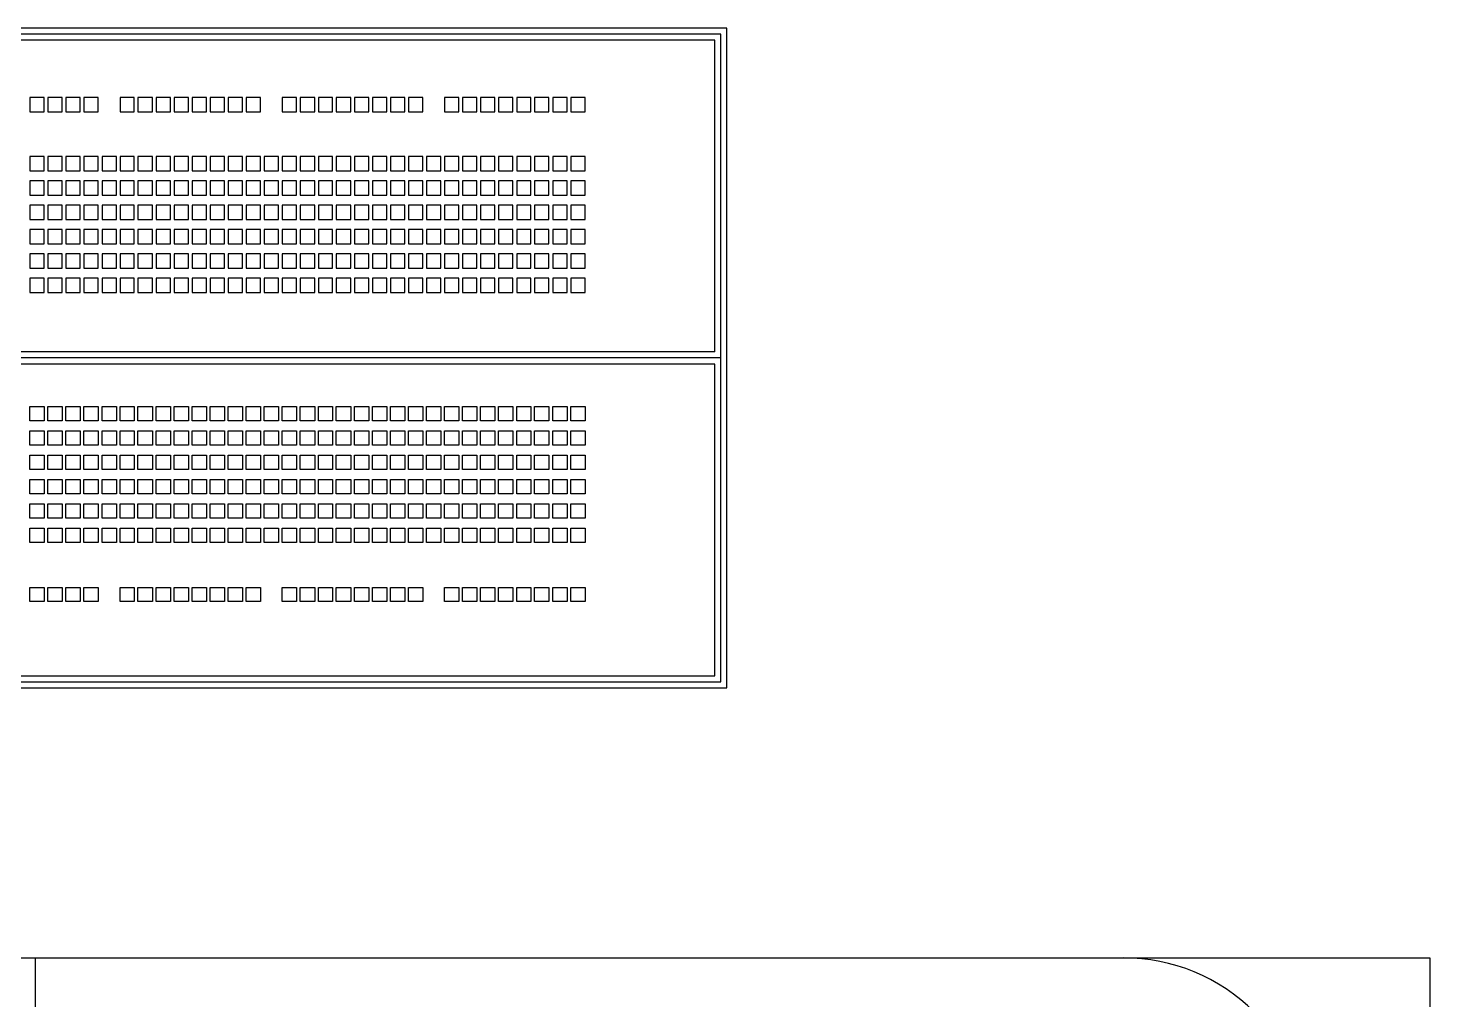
# Model space of a CAD drawing. Header units: millimetres. Extents: x 1729 to 7209, y 940 to 3564.
# Drawn here: x 2376 to 2490.6, y 1311.2 to 1390.8 of the extents above; entities that cross this region are included whole.
import ezdxf

# ---------------------------------------------------------------- set-up
doc = ezdxf.new("R2010")
doc.units = ezdxf.units.MM
doc.layers.add('Traço-fino', color=7, linetype='Continuous', transparency=0.7)

# ---------------------------------------------------------------- blocks, each defined once
blk = doc.blocks.new('protobord16.5x5.4')
for p, q in [((2060.69, 2578.89), (2224.7, 2578.89)), ((2061.19, 2579.39), (2224.2, 2579.39)), ((2061.19, 2578.39), (2224.2, 2578.39))]:
    blk.add_line(p, q)
for points in [[(2060.19, 2605.89), (2225.2, 2605.89), (2225.2, 2551.89), (2060.19, 2551.89)], [(2060.69, 2605.39), (2224.7, 2605.39), (2224.7, 2552.39), (2060.69, 2552.39)], [(2071.8, 2600.21), (2072.97, 2600.21), (2072.97, 2599.03), (2071.8, 2599.03)], [(2073.27, 2600.21), (2074.44, 2600.21), (2074.44, 2599.03), (2073.27, 2599.03)], [(2074.75, 2600.21), (2075.92, 2600.21), (2075.92, 2599.03), (2074.75, 2599.03)], [(2076.22, 2600.21), (2077.39, 2600.21), (2077.39, 2599.03), (2076.22, 2599.03)], [(2077.69, 2600.21), (2078.87, 2600.21), (2078.87, 2599.03), (2077.69, 2599.03)], [(2079.17, 2600.21), (2080.34, 2600.21), (2080.34, 2599.03), (2079.17, 2599.03)], [(2080.64, 2600.21), (2081.82, 2600.21), (2081.82, 2599.03), (2080.64, 2599.03)], [(2082.12, 2600.21), (2083.29, 2600.21), (2083.29, 2599.03), (2082.12, 2599.03)], [(2085.07, 2600.21), (2086.24, 2600.21), (2086.24, 2599.03), (2085.07, 2599.03)], [(2086.54, 2600.21), (2087.71, 2600.21), (2087.71, 2599.03), (2086.54, 2599.03)], [(2088.02, 2600.21), (2089.19, 2600.21), (2089.19, 2599.03), (2088.02, 2599.03)], [(2089.49, 2600.21), (2090.66, 2600.21), (2090.66, 2599.03), (2089.49, 2599.03)], [(2090.96, 2600.21), (2092.14, 2600.21), (2092.14, 2599.03), (2090.96, 2599.03)], [(2092.44, 2600.21), (2093.61, 2600.21), (2093.61, 2599.03), (2092.44, 2599.03)], [(2093.91, 2600.21), (2095.09, 2600.21), (2095.09, 2599.03), (2093.91, 2599.03)], [(2095.39, 2600.21), (2096.56, 2600.21), (2096.56, 2599.03), (2095.39, 2599.03)], [(2098.34, 2600.21), (2099.51, 2600.21), (2099.51, 2599.03), (2098.34, 2599.03)], [(2099.81, 2600.21), (2100.98, 2600.21), (2100.98, 2599.03), (2099.81, 2599.03)], [(2101.28, 2600.21), (2102.46, 2600.21), (2102.46, 2599.03), (2101.28, 2599.03)], [(2102.76, 2600.21), (2103.93, 2600.21), (2103.93, 2599.03), (2102.76, 2599.03)], [(2104.23, 2600.21), (2105.41, 2600.21), (2105.41, 2599.03), (2104.23, 2599.03)], [(2105.71, 2600.21), (2106.88, 2600.21), (2106.88, 2599.03), (2105.71, 2599.03)], [(2107.18, 2600.21), (2108.36, 2600.21), (2108.36, 2599.03), (2107.18, 2599.03)], [(2108.66, 2600.21), (2109.83, 2600.21), (2109.83, 2599.03), (2108.66, 2599.03)], [(2111.61, 2600.21), (2112.78, 2600.21), (2112.78, 2599.03), (2111.61, 2599.03)], [(2113.08, 2600.21), (2114.25, 2600.21), (2114.25, 2599.03), (2113.08, 2599.03)], [(2114.55, 2600.21), (2115.73, 2600.21), (2115.73, 2599.03), (2114.55, 2599.03)], [(2116.03, 2600.21), (2117.2, 2600.21), (2117.2, 2599.03), (2116.03, 2599.03)], [(2071.8, 2595.38), (2072.97, 2595.38), (2072.97, 2594.21), (2071.8, 2594.21)], [(2073.27, 2595.38), (2074.44, 2595.38), (2074.44, 2594.21), (2073.27, 2594.21)], [(2074.75, 2595.38), (2075.92, 2595.38), (2075.92, 2594.21), (2074.75, 2594.21)], [(2076.22, 2595.38), (2077.39, 2595.38), (2077.39, 2594.21), (2076.22, 2594.21)], [(2077.69, 2595.38), (2078.87, 2595.38), (2078.87, 2594.21), (2077.69, 2594.21)], [(2079.17, 2595.38), (2080.34, 2595.38), (2080.34, 2594.21), (2079.17, 2594.21)], [(2080.64, 2595.38), (2081.82, 2595.38), (2081.82, 2594.21), (2080.64, 2594.21)], [(2082.12, 2595.38), (2083.29, 2595.38), (2083.29, 2594.21), (2082.12, 2594.21)], [(2083.59, 2595.38), (2084.76, 2595.38), (2084.76, 2594.21), (2083.59, 2594.21)], [(2085.07, 2595.38), (2086.24, 2595.38), (2086.24, 2594.21), (2085.07, 2594.21)], [(2086.54, 2595.38), (2087.71, 2595.38), (2087.71, 2594.21), (2086.54, 2594.21)], [(2088.02, 2595.38), (2089.19, 2595.38), (2089.19, 2594.21), (2088.02, 2594.21)], [(2089.49, 2595.38), (2090.66, 2595.38), (2090.66, 2594.21), (2089.49, 2594.21)], [(2090.96, 2595.38), (2092.14, 2595.38), (2092.14, 2594.21), (2090.96, 2594.21)], [(2092.44, 2595.38), (2093.61, 2595.38), (2093.61, 2594.21), (2092.44, 2594.21)], [(2093.91, 2595.38), (2095.09, 2595.38), (2095.09, 2594.21), (2093.91, 2594.21)], [(2095.39, 2595.38), (2096.56, 2595.38), (2096.56, 2594.21), (2095.39, 2594.21)], [(2096.86, 2595.38), (2098.03, 2595.38), (2098.03, 2594.21), (2096.86, 2594.21)], [(2098.34, 2595.38), (2099.51, 2595.38), (2099.51, 2594.21), (2098.34, 2594.21)], [(2099.81, 2595.38), (2100.98, 2595.38), (2100.98, 2594.21), (2099.81, 2594.21)], [(2101.28, 2595.38), (2102.46, 2595.38), (2102.46, 2594.21), (2101.28, 2594.21)], [(2102.76, 2595.38), (2103.93, 2595.38), (2103.93, 2594.21), (2102.76, 2594.21)], [(2104.23, 2595.38), (2105.41, 2595.38), (2105.41, 2594.21), (2104.23, 2594.21)], [(2105.71, 2595.38), (2106.88, 2595.38), (2106.88, 2594.21), (2105.71, 2594.21)], [(2107.18, 2595.38), (2108.36, 2595.38), (2108.36, 2594.21), (2107.18, 2594.21)], [(2108.66, 2595.38), (2109.83, 2595.38), (2109.83, 2594.21), (2108.66, 2594.21)], [(2110.13, 2595.38), (2111.3, 2595.38), (2111.3, 2594.21), (2110.13, 2594.21)], [(2111.61, 2595.38), (2112.78, 2595.38), (2112.78, 2594.21), (2111.61, 2594.21)], [(2113.08, 2595.38), (2114.25, 2595.38), (2114.25, 2594.21), (2113.08, 2594.21)], [(2114.55, 2595.38), (2115.73, 2595.38), (2115.73, 2594.21), (2114.55, 2594.21)], [(2116.03, 2595.38), (2117.2, 2595.38), (2117.2, 2594.21), (2116.03, 2594.21)], [(2071.8, 2593.39), (2072.97, 2593.39), (2072.97, 2592.21), (2071.8, 2592.21)], [(2073.27, 2593.39), (2074.44, 2593.39), (2074.44, 2592.21), (2073.27, 2592.21)], [(2074.75, 2593.39), (2075.92, 2593.39), (2075.92, 2592.21), (2074.75, 2592.21)], [(2076.22, 2593.39), (2077.39, 2593.39), (2077.39, 2592.21), (2076.22, 2592.21)], [(2077.69, 2593.39), (2078.87, 2593.39), (2078.87, 2592.21), (2077.69, 2592.21)], [(2079.17, 2593.39), (2080.34, 2593.39), (2080.34, 2592.21), (2079.17, 2592.21)], [(2080.64, 2593.39), (2081.82, 2593.39), (2081.82, 2592.21), (2080.64, 2592.21)], [(2082.12, 2593.39), (2083.29, 2593.39), (2083.29, 2592.21), (2082.12, 2592.21)], [(2083.59, 2593.39), (2084.76, 2593.39), (2084.76, 2592.21), (2083.59, 2592.21)], [(2085.07, 2593.39), (2086.24, 2593.39), (2086.24, 2592.21), (2085.07, 2592.21)], [(2086.54, 2593.39), (2087.71, 2593.39), (2087.71, 2592.21), (2086.54, 2592.21)], [(2088.02, 2593.39), (2089.19, 2593.39), (2089.19, 2592.21), (2088.02, 2592.21)], [(2089.49, 2593.39), (2090.66, 2593.39), (2090.66, 2592.21), (2089.49, 2592.21)], [(2090.96, 2593.39), (2092.14, 2593.39), (2092.14, 2592.21), (2090.96, 2592.21)], [(2092.44, 2593.39), (2093.61, 2593.39), (2093.61, 2592.21), (2092.44, 2592.21)], [(2093.91, 2593.39), (2095.09, 2593.39), (2095.09, 2592.21), (2093.91, 2592.21)], [(2095.39, 2593.39), (2096.56, 2593.39), (2096.56, 2592.21), (2095.39, 2592.21)], [(2096.86, 2593.39), (2098.03, 2593.39), (2098.03, 2592.21), (2096.86, 2592.21)], [(2098.34, 2593.39), (2099.51, 2593.39), (2099.51, 2592.21), (2098.34, 2592.21)], [(2099.81, 2593.39), (2100.98, 2593.39), (2100.98, 2592.21), (2099.81, 2592.21)], [(2101.28, 2593.39), (2102.46, 2593.39), (2102.46, 2592.21), (2101.28, 2592.21)], [(2102.76, 2593.39), (2103.93, 2593.39), (2103.93, 2592.21), (2102.76, 2592.21)], [(2104.23, 2593.39), (2105.41, 2593.39), (2105.41, 2592.21), (2104.23, 2592.21)], [(2105.71, 2593.39), (2106.88, 2593.39), (2106.88, 2592.21), (2105.71, 2592.21)], [(2107.18, 2593.39), (2108.36, 2593.39), (2108.36, 2592.21), (2107.18, 2592.21)], [(2108.66, 2593.39), (2109.83, 2593.39), (2109.83, 2592.21), (2108.66, 2592.21)], [(2110.13, 2593.39), (2111.3, 2593.39), (2111.3, 2592.21), (2110.13, 2592.21)], [(2111.61, 2593.39), (2112.78, 2593.39), (2112.78, 2592.21), (2111.61, 2592.21)], [(2113.08, 2593.39), (2114.25, 2593.39), (2114.25, 2592.21), (2113.08, 2592.21)], [(2114.55, 2593.39), (2115.73, 2593.39), (2115.73, 2592.21), (2114.55, 2592.21)], [(2116.03, 2593.39), (2117.2, 2593.39), (2117.2, 2592.21), (2116.03, 2592.21)], [(2071.8, 2591.39), (2072.97, 2591.39), (2072.97, 2590.22), (2071.8, 2590.22)], [(2073.27, 2591.39), (2074.44, 2591.39), (2074.44, 2590.22), (2073.27, 2590.22)], [(2074.75, 2591.39), (2075.92, 2591.39), (2075.92, 2590.22), (2074.75, 2590.22)], [(2076.22, 2591.39), (2077.39, 2591.39), (2077.39, 2590.22), (2076.22, 2590.22)], [(2077.69, 2591.39), (2078.87, 2591.39), (2078.87, 2590.22), (2077.69, 2590.22)], [(2079.17, 2591.39), (2080.34, 2591.39), (2080.34, 2590.22), (2079.17, 2590.22)], [(2080.64, 2591.39), (2081.82, 2591.39), (2081.82, 2590.22), (2080.64, 2590.22)], [(2082.12, 2591.39), (2083.29, 2591.39), (2083.29, 2590.22), (2082.12, 2590.22)], [(2083.59, 2591.39), (2084.76, 2591.39), (2084.76, 2590.22), (2083.59, 2590.22)], [(2085.07, 2591.39), (2086.24, 2591.39), (2086.24, 2590.22), (2085.07, 2590.22)], [(2086.54, 2591.39), (2087.71, 2591.39), (2087.71, 2590.22), (2086.54, 2590.22)], [(2088.02, 2591.39), (2089.19, 2591.39), (2089.19, 2590.22), (2088.02, 2590.22)], [(2089.49, 2591.39), (2090.66, 2591.39), (2090.66, 2590.22), (2089.49, 2590.22)], [(2090.96, 2591.39), (2092.14, 2591.39), (2092.14, 2590.22), (2090.96, 2590.22)], [(2092.44, 2591.39), (2093.61, 2591.39), (2093.61, 2590.22), (2092.44, 2590.22)], [(2093.91, 2591.39), (2095.09, 2591.39), (2095.09, 2590.22), (2093.91, 2590.22)], [(2095.39, 2591.39), (2096.56, 2591.39), (2096.56, 2590.22), (2095.39, 2590.22)], [(2096.86, 2591.39), (2098.03, 2591.39), (2098.03, 2590.22), (2096.86, 2590.22)], [(2098.34, 2591.39), (2099.51, 2591.39), (2099.51, 2590.22), (2098.34, 2590.22)], [(2099.81, 2591.39), (2100.98, 2591.39), (2100.98, 2590.22), (2099.81, 2590.22)], [(2101.28, 2591.39), (2102.46, 2591.39), (2102.46, 2590.22), (2101.28, 2590.22)], [(2102.76, 2591.39), (2103.93, 2591.39), (2103.93, 2590.22), (2102.76, 2590.22)], [(2104.23, 2591.39), (2105.41, 2591.39), (2105.41, 2590.22), (2104.23, 2590.22)], [(2105.71, 2591.39), (2106.88, 2591.39), (2106.88, 2590.22), (2105.71, 2590.22)], [(2107.18, 2591.39), (2108.36, 2591.39), (2108.36, 2590.22), (2107.18, 2590.22)], [(2108.66, 2591.39), (2109.83, 2591.39), (2109.83, 2590.22), (2108.66, 2590.22)], [(2110.13, 2591.39), (2111.3, 2591.39), (2111.3, 2590.22), (2110.13, 2590.22)], [(2111.61, 2591.39), (2112.78, 2591.39), (2112.78, 2590.22), (2111.61, 2590.22)], [(2113.08, 2591.39), (2114.25, 2591.39), (2114.25, 2590.22), (2113.08, 2590.22)], [(2114.55, 2591.39), (2115.73, 2591.39), (2115.73, 2590.22), (2114.55, 2590.22)], [(2116.03, 2591.39), (2117.2, 2591.39), (2117.2, 2590.22), (2116.03, 2590.22)], [(2071.8, 2589.4), (2072.97, 2589.4), (2072.97, 2588.23), (2071.8, 2588.23)], [(2073.27, 2589.4), (2074.44, 2589.4), (2074.44, 2588.23), (2073.27, 2588.23)], [(2074.75, 2589.4), (2075.92, 2589.4), (2075.92, 2588.23), (2074.75, 2588.23)], [(2076.22, 2589.4), (2077.39, 2589.4), (2077.39, 2588.23), (2076.22, 2588.23)], [(2077.69, 2589.4), (2078.87, 2589.4), (2078.87, 2588.23), (2077.69, 2588.23)], [(2079.17, 2589.4), (2080.34, 2589.4), (2080.34, 2588.23), (2079.17, 2588.23)], [(2080.64, 2589.4), (2081.82, 2589.4), (2081.82, 2588.23), (2080.64, 2588.23)], [(2082.12, 2589.4), (2083.29, 2589.4), (2083.29, 2588.23), (2082.12, 2588.23)], [(2083.59, 2589.4), (2084.76, 2589.4), (2084.76, 2588.23), (2083.59, 2588.23)], [(2085.07, 2589.4), (2086.24, 2589.4), (2086.24, 2588.23), (2085.07, 2588.23)], [(2086.54, 2589.4), (2087.71, 2589.4), (2087.71, 2588.23), (2086.54, 2588.23)], [(2088.02, 2589.4), (2089.19, 2589.4), (2089.19, 2588.23), (2088.02, 2588.23)], [(2089.49, 2589.4), (2090.66, 2589.4), (2090.66, 2588.23), (2089.49, 2588.23)], [(2090.96, 2589.4), (2092.14, 2589.4), (2092.14, 2588.23), (2090.96, 2588.23)], [(2092.44, 2589.4), (2093.61, 2589.4), (2093.61, 2588.23), (2092.44, 2588.23)], [(2093.91, 2589.4), (2095.09, 2589.4), (2095.09, 2588.23), (2093.91, 2588.23)], [(2095.39, 2589.4), (2096.56, 2589.4), (2096.56, 2588.23), (2095.39, 2588.23)], [(2096.86, 2589.4), (2098.03, 2589.4), (2098.03, 2588.23), (2096.86, 2588.23)], [(2098.34, 2589.4), (2099.51, 2589.4), (2099.51, 2588.23), (2098.34, 2588.23)], [(2099.81, 2589.4), (2100.98, 2589.4), (2100.98, 2588.23), (2099.81, 2588.23)], [(2101.28, 2589.4), (2102.46, 2589.4), (2102.46, 2588.23), (2101.28, 2588.23)], [(2102.76, 2589.4), (2103.93, 2589.4), (2103.93, 2588.23), (2102.76, 2588.23)], [(2104.23, 2589.4), (2105.41, 2589.4), (2105.41, 2588.23), (2104.23, 2588.23)], [(2105.71, 2589.4), (2106.88, 2589.4), (2106.88, 2588.23), (2105.71, 2588.23)], [(2107.18, 2589.4), (2108.36, 2589.4), (2108.36, 2588.23), (2107.18, 2588.23)], [(2108.66, 2589.4), (2109.83, 2589.4), (2109.83, 2588.23), (2108.66, 2588.23)], [(2110.13, 2589.4), (2111.3, 2589.4), (2111.3, 2588.23), (2110.13, 2588.23)], [(2111.61, 2589.4), (2112.78, 2589.4), (2112.78, 2588.23), (2111.61, 2588.23)], [(2113.08, 2589.4), (2114.25, 2589.4), (2114.25, 2588.23), (2113.08, 2588.23)], [(2114.55, 2589.4), (2115.73, 2589.4), (2115.73, 2588.23), (2114.55, 2588.23)], [(2116.03, 2589.4), (2117.2, 2589.4), (2117.2, 2588.23), (2116.03, 2588.23)], [(2071.8, 2587.41), (2072.97, 2587.41), (2072.97, 2586.24), (2071.8, 2586.24)], [(2073.27, 2587.41), (2074.44, 2587.41), (2074.44, 2586.24), (2073.27, 2586.24)], [(2074.75, 2587.41), (2075.92, 2587.41), (2075.92, 2586.24), (2074.75, 2586.24)], [(2076.22, 2587.41), (2077.39, 2587.41), (2077.39, 2586.24), (2076.22, 2586.24)], [(2077.69, 2587.41), (2078.87, 2587.41), (2078.87, 2586.24), (2077.69, 2586.24)], [(2079.17, 2587.41), (2080.34, 2587.41), (2080.34, 2586.24), (2079.17, 2586.24)], [(2080.64, 2587.41), (2081.82, 2587.41), (2081.82, 2586.24), (2080.64, 2586.24)], [(2082.12, 2587.41), (2083.29, 2587.41), (2083.29, 2586.24), (2082.12, 2586.24)], [(2083.59, 2587.41), (2084.76, 2587.41), (2084.76, 2586.24), (2083.59, 2586.24)], [(2085.07, 2587.41), (2086.24, 2587.41), (2086.24, 2586.24), (2085.07, 2586.24)], [(2086.54, 2587.41), (2087.71, 2587.41), (2087.71, 2586.24), (2086.54, 2586.24)], [(2088.02, 2587.41), (2089.19, 2587.41), (2089.19, 2586.24), (2088.02, 2586.24)], [(2089.49, 2587.41), (2090.66, 2587.41), (2090.66, 2586.24), (2089.49, 2586.24)], [(2090.96, 2587.41), (2092.14, 2587.41), (2092.14, 2586.24), (2090.96, 2586.24)], [(2092.44, 2587.41), (2093.61, 2587.41), (2093.61, 2586.24), (2092.44, 2586.24)], [(2093.91, 2587.41), (2095.09, 2587.41), (2095.09, 2586.24), (2093.91, 2586.24)], [(2095.39, 2587.41), (2096.56, 2587.41), (2096.56, 2586.24), (2095.39, 2586.24)], [(2096.86, 2587.41), (2098.03, 2587.41), (2098.03, 2586.24), (2096.86, 2586.24)], [(2098.34, 2587.41), (2099.51, 2587.41), (2099.51, 2586.24), (2098.34, 2586.24)], [(2099.81, 2587.41), (2100.98, 2587.41), (2100.98, 2586.24), (2099.81, 2586.24)], [(2101.28, 2587.41), (2102.46, 2587.41), (2102.46, 2586.24), (2101.28, 2586.24)], [(2102.76, 2587.41), (2103.93, 2587.41), (2103.93, 2586.24), (2102.76, 2586.24)], [(2104.23, 2587.41), (2105.41, 2587.41), (2105.41, 2586.24), (2104.23, 2586.24)], [(2105.71, 2587.41), (2106.88, 2587.41), (2106.88, 2586.24), (2105.71, 2586.24)], [(2107.18, 2587.41), (2108.36, 2587.41), (2108.36, 2586.24), (2107.18, 2586.24)], [(2108.66, 2587.41), (2109.83, 2587.41), (2109.83, 2586.24), (2108.66, 2586.24)], [(2110.13, 2587.41), (2111.3, 2587.41), (2111.3, 2586.24), (2110.13, 2586.24)], [(2111.61, 2587.41), (2112.78, 2587.41), (2112.78, 2586.24), (2111.61, 2586.24)], [(2113.08, 2587.41), (2114.25, 2587.41), (2114.25, 2586.24), (2113.08, 2586.24)], [(2114.55, 2587.41), (2115.73, 2587.41), (2115.73, 2586.24), (2114.55, 2586.24)], [(2116.03, 2587.41), (2117.2, 2587.41), (2117.2, 2586.24), (2116.03, 2586.24)], [(2071.8, 2585.42), (2072.97, 2585.42), (2072.97, 2584.24), (2071.8, 2584.24)], [(2073.27, 2585.42), (2074.44, 2585.42), (2074.44, 2584.24), (2073.27, 2584.24)], [(2074.75, 2585.42), (2075.92, 2585.42), (2075.92, 2584.24), (2074.75, 2584.24)], [(2076.22, 2585.42), (2077.39, 2585.42), (2077.39, 2584.24), (2076.22, 2584.24)], [(2077.69, 2585.42), (2078.87, 2585.42), (2078.87, 2584.24), (2077.69, 2584.24)], [(2079.17, 2585.42), (2080.34, 2585.42), (2080.34, 2584.24), (2079.17, 2584.24)], [(2080.64, 2585.42), (2081.82, 2585.42), (2081.82, 2584.24), (2080.64, 2584.24)], [(2082.12, 2585.42), (2083.29, 2585.42), (2083.29, 2584.24), (2082.12, 2584.24)], [(2083.59, 2585.42), (2084.76, 2585.42), (2084.76, 2584.24), (2083.59, 2584.24)], [(2085.07, 2585.42), (2086.24, 2585.42), (2086.24, 2584.24), (2085.07, 2584.24)], [(2086.54, 2585.42), (2087.71, 2585.42), (2087.71, 2584.24), (2086.54, 2584.24)], [(2088.02, 2585.42), (2089.19, 2585.42), (2089.19, 2584.24), (2088.02, 2584.24)], [(2089.49, 2585.42), (2090.66, 2585.42), (2090.66, 2584.24), (2089.49, 2584.24)], [(2090.96, 2585.42), (2092.14, 2585.42), (2092.14, 2584.24), (2090.96, 2584.24)], [(2092.44, 2585.42), (2093.61, 2585.42), (2093.61, 2584.24), (2092.44, 2584.24)], [(2093.91, 2585.42), (2095.09, 2585.42), (2095.09, 2584.24), (2093.91, 2584.24)], [(2095.39, 2585.42), (2096.56, 2585.42), (2096.56, 2584.24), (2095.39, 2584.24)], [(2096.86, 2585.42), (2098.03, 2585.42), (2098.03, 2584.24), (2096.86, 2584.24)], [(2098.34, 2585.42), (2099.51, 2585.42), (2099.51, 2584.24), (2098.34, 2584.24)], [(2099.81, 2585.42), (2100.98, 2585.42), (2100.98, 2584.24), (2099.81, 2584.24)], [(2101.28, 2585.42), (2102.46, 2585.42), (2102.46, 2584.24), (2101.28, 2584.24)], [(2102.76, 2585.42), (2103.93, 2585.42), (2103.93, 2584.24), (2102.76, 2584.24)], [(2104.23, 2585.42), (2105.41, 2585.42), (2105.41, 2584.24), (2104.23, 2584.24)], [(2105.71, 2585.42), (2106.88, 2585.42), (2106.88, 2584.24), (2105.71, 2584.24)], [(2107.18, 2585.42), (2108.36, 2585.42), (2108.36, 2584.24), (2107.18, 2584.24)], [(2108.66, 2585.42), (2109.83, 2585.42), (2109.83, 2584.24), (2108.66, 2584.24)], [(2110.13, 2585.42), (2111.3, 2585.42), (2111.3, 2584.24), (2110.13, 2584.24)], [(2111.61, 2585.42), (2112.78, 2585.42), (2112.78, 2584.24), (2111.61, 2584.24)], [(2113.08, 2585.42), (2114.25, 2585.42), (2114.25, 2584.24), (2113.08, 2584.24)], [(2114.55, 2585.42), (2115.73, 2585.42), (2115.73, 2584.24), (2114.55, 2584.24)], [(2116.03, 2585.42), (2117.2, 2585.42), (2117.2, 2584.24), (2116.03, 2584.24)], [(2071.8, 2573.74), (2072.97, 2573.74), (2072.97, 2574.91), (2071.8, 2574.91)], [(2073.27, 2573.74), (2074.44, 2573.74), (2074.44, 2574.91), (2073.27, 2574.91)], [(2074.75, 2573.74), (2075.92, 2573.74), (2075.92, 2574.91), (2074.75, 2574.91)], [(2076.22, 2573.74), (2077.39, 2573.74), (2077.39, 2574.91), (2076.22, 2574.91)], [(2077.69, 2573.74), (2078.87, 2573.74), (2078.87, 2574.91), (2077.69, 2574.91)], [(2079.17, 2573.74), (2080.34, 2573.74), (2080.34, 2574.91), (2079.17, 2574.91)], [(2080.64, 2573.74), (2081.82, 2573.74), (2081.82, 2574.91), (2080.64, 2574.91)], [(2082.12, 2573.74), (2083.29, 2573.74), (2083.29, 2574.91), (2082.12, 2574.91)], [(2083.59, 2573.74), (2084.76, 2573.74), (2084.76, 2574.91), (2083.59, 2574.91)], [(2085.07, 2573.74), (2086.24, 2573.74), (2086.24, 2574.91), (2085.07, 2574.91)], [(2086.54, 2573.74), (2087.71, 2573.74), (2087.71, 2574.91), (2086.54, 2574.91)], [(2088.02, 2573.74), (2089.19, 2573.74), (2089.19, 2574.91), (2088.02, 2574.91)], [(2089.49, 2573.74), (2090.66, 2573.74), (2090.66, 2574.91), (2089.49, 2574.91)], [(2090.96, 2573.74), (2092.14, 2573.74), (2092.14, 2574.91), (2090.96, 2574.91)], [(2092.44, 2573.74), (2093.61, 2573.74), (2093.61, 2574.91), (2092.44, 2574.91)], [(2093.91, 2573.74), (2095.09, 2573.74), (2095.09, 2574.91), (2093.91, 2574.91)], [(2095.39, 2573.74), (2096.56, 2573.74), (2096.56, 2574.91), (2095.39, 2574.91)], [(2096.86, 2573.74), (2098.03, 2573.74), (2098.03, 2574.91), (2096.86, 2574.91)], [(2098.34, 2573.74), (2099.51, 2573.74), (2099.51, 2574.91), (2098.34, 2574.91)], [(2099.81, 2573.74), (2100.98, 2573.74), (2100.98, 2574.91), (2099.81, 2574.91)], [(2101.28, 2573.74), (2102.46, 2573.74), (2102.46, 2574.91), (2101.28, 2574.91)], [(2102.76, 2573.74), (2103.93, 2573.74), (2103.93, 2574.91), (2102.76, 2574.91)], [(2104.23, 2573.74), (2105.41, 2573.74), (2105.41, 2574.91), (2104.23, 2574.91)], [(2105.71, 2573.74), (2106.88, 2573.74), (2106.88, 2574.91), (2105.71, 2574.91)], [(2107.18, 2573.74), (2108.36, 2573.74), (2108.36, 2574.91), (2107.18, 2574.91)], [(2108.66, 2573.74), (2109.83, 2573.74), (2109.83, 2574.91), (2108.66, 2574.91)], [(2110.13, 2573.74), (2111.3, 2573.74), (2111.3, 2574.91), (2110.13, 2574.91)], [(2111.61, 2573.74), (2112.78, 2573.74), (2112.78, 2574.91), (2111.61, 2574.91)], [(2113.08, 2573.74), (2114.25, 2573.74), (2114.25, 2574.91), (2113.08, 2574.91)], [(2114.55, 2573.74), (2115.73, 2573.74), (2115.73, 2574.91), (2114.55, 2574.91)], [(2116.03, 2573.74), (2117.2, 2573.74), (2117.2, 2574.91), (2116.03, 2574.91)], [(2071.8, 2571.75), (2072.97, 2571.75), (2072.97, 2572.92), (2071.8, 2572.92)], [(2073.27, 2571.75), (2074.44, 2571.75), (2074.44, 2572.92), (2073.27, 2572.92)], [(2074.75, 2571.75), (2075.92, 2571.75), (2075.92, 2572.92), (2074.75, 2572.92)], [(2076.22, 2571.75), (2077.39, 2571.75), (2077.39, 2572.92), (2076.22, 2572.92)], [(2077.69, 2571.75), (2078.87, 2571.75), (2078.87, 2572.92), (2077.69, 2572.92)], [(2079.17, 2571.75), (2080.34, 2571.75), (2080.34, 2572.92), (2079.17, 2572.92)], [(2080.64, 2571.75), (2081.82, 2571.75), (2081.82, 2572.92), (2080.64, 2572.92)], [(2082.12, 2571.75), (2083.29, 2571.75), (2083.29, 2572.92), (2082.12, 2572.92)], [(2083.59, 2571.75), (2084.76, 2571.75), (2084.76, 2572.92), (2083.59, 2572.92)], [(2085.07, 2571.75), (2086.24, 2571.75), (2086.24, 2572.92), (2085.07, 2572.92)], [(2086.54, 2571.75), (2087.71, 2571.75), (2087.71, 2572.92), (2086.54, 2572.92)], [(2088.02, 2571.75), (2089.19, 2571.75), (2089.19, 2572.92), (2088.02, 2572.92)], [(2089.49, 2571.75), (2090.66, 2571.75), (2090.66, 2572.92), (2089.49, 2572.92)], [(2090.96, 2571.75), (2092.14, 2571.75), (2092.14, 2572.92), (2090.96, 2572.92)], [(2092.44, 2571.75), (2093.61, 2571.75), (2093.61, 2572.92), (2092.44, 2572.92)], [(2093.91, 2571.75), (2095.09, 2571.75), (2095.09, 2572.92), (2093.91, 2572.92)], [(2095.39, 2571.75), (2096.56, 2571.75), (2096.56, 2572.92), (2095.39, 2572.92)], [(2096.86, 2571.75), (2098.03, 2571.75), (2098.03, 2572.92), (2096.86, 2572.92)], [(2098.34, 2571.75), (2099.51, 2571.75), (2099.51, 2572.92), (2098.34, 2572.92)], [(2099.81, 2571.75), (2100.98, 2571.75), (2100.98, 2572.92), (2099.81, 2572.92)], [(2101.28, 2571.75), (2102.46, 2571.75), (2102.46, 2572.92), (2101.28, 2572.92)], [(2102.76, 2571.75), (2103.93, 2571.75), (2103.93, 2572.92), (2102.76, 2572.92)], [(2104.23, 2571.75), (2105.41, 2571.75), (2105.41, 2572.92), (2104.23, 2572.92)], [(2105.71, 2571.75), (2106.88, 2571.75), (2106.88, 2572.92), (2105.71, 2572.92)], [(2107.18, 2571.75), (2108.36, 2571.75), (2108.36, 2572.92), (2107.18, 2572.92)], [(2108.66, 2571.75), (2109.83, 2571.75), (2109.83, 2572.92), (2108.66, 2572.92)], [(2110.13, 2571.75), (2111.3, 2571.75), (2111.3, 2572.92), (2110.13, 2572.92)], [(2111.61, 2571.75), (2112.78, 2571.75), (2112.78, 2572.92), (2111.61, 2572.92)], [(2113.08, 2571.75), (2114.25, 2571.75), (2114.25, 2572.92), (2113.08, 2572.92)], [(2114.55, 2571.75), (2115.73, 2571.75), (2115.73, 2572.92), (2114.55, 2572.92)], [(2116.03, 2571.75), (2117.2, 2571.75), (2117.2, 2572.92), (2116.03, 2572.92)], [(2071.8, 2569.76), (2072.97, 2569.76), (2072.97, 2570.93), (2071.8, 2570.93)], [(2073.27, 2569.76), (2074.44, 2569.76), (2074.44, 2570.93), (2073.27, 2570.93)], [(2074.75, 2569.76), (2075.92, 2569.76), (2075.92, 2570.93), (2074.75, 2570.93)], [(2076.22, 2569.76), (2077.39, 2569.76), (2077.39, 2570.93), (2076.22, 2570.93)], [(2077.69, 2569.76), (2078.87, 2569.76), (2078.87, 2570.93), (2077.69, 2570.93)], [(2079.17, 2569.76), (2080.34, 2569.76), (2080.34, 2570.93), (2079.17, 2570.93)], [(2080.64, 2569.76), (2081.82, 2569.76), (2081.82, 2570.93), (2080.64, 2570.93)], [(2082.12, 2569.76), (2083.29, 2569.76), (2083.29, 2570.93), (2082.12, 2570.93)], [(2083.59, 2569.76), (2084.76, 2569.76), (2084.76, 2570.93), (2083.59, 2570.93)], [(2085.07, 2569.76), (2086.24, 2569.76), (2086.24, 2570.93), (2085.07, 2570.93)], [(2086.54, 2569.76), (2087.71, 2569.76), (2087.71, 2570.93), (2086.54, 2570.93)], [(2088.02, 2569.76), (2089.19, 2569.76), (2089.19, 2570.93), (2088.02, 2570.93)], [(2089.49, 2569.76), (2090.66, 2569.76), (2090.66, 2570.93), (2089.49, 2570.93)], [(2090.96, 2569.76), (2092.14, 2569.76), (2092.14, 2570.93), (2090.96, 2570.93)], [(2092.44, 2569.76), (2093.61, 2569.76), (2093.61, 2570.93), (2092.44, 2570.93)], [(2093.91, 2569.76), (2095.09, 2569.76), (2095.09, 2570.93), (2093.91, 2570.93)], [(2095.39, 2569.76), (2096.56, 2569.76), (2096.56, 2570.93), (2095.39, 2570.93)], [(2096.86, 2569.76), (2098.03, 2569.76), (2098.03, 2570.93), (2096.86, 2570.93)], [(2098.34, 2569.76), (2099.51, 2569.76), (2099.51, 2570.93), (2098.34, 2570.93)], [(2099.81, 2569.76), (2100.98, 2569.76), (2100.98, 2570.93), (2099.81, 2570.93)], [(2101.28, 2569.76), (2102.46, 2569.76), (2102.46, 2570.93), (2101.28, 2570.93)], [(2102.76, 2569.76), (2103.93, 2569.76), (2103.93, 2570.93), (2102.76, 2570.93)], [(2104.23, 2569.76), (2105.41, 2569.76), (2105.41, 2570.93), (2104.23, 2570.93)], [(2105.71, 2569.76), (2106.88, 2569.76), (2106.88, 2570.93), (2105.71, 2570.93)], [(2107.18, 2569.76), (2108.36, 2569.76), (2108.36, 2570.93), (2107.18, 2570.93)], [(2108.66, 2569.76), (2109.83, 2569.76), (2109.83, 2570.93), (2108.66, 2570.93)], [(2110.13, 2569.76), (2111.3, 2569.76), (2111.3, 2570.93), (2110.13, 2570.93)], [(2111.61, 2569.76), (2112.78, 2569.76), (2112.78, 2570.93), (2111.61, 2570.93)], [(2113.08, 2569.76), (2114.25, 2569.76), (2114.25, 2570.93), (2113.08, 2570.93)], [(2114.55, 2569.76), (2115.73, 2569.76), (2115.73, 2570.93), (2114.55, 2570.93)], [(2116.03, 2569.76), (2117.2, 2569.76), (2117.2, 2570.93), (2116.03, 2570.93)], [(2071.8, 2567.76), (2072.97, 2567.76), (2072.97, 2568.94), (2071.8, 2568.94)], [(2073.27, 2567.76), (2074.44, 2567.76), (2074.44, 2568.94), (2073.27, 2568.94)], [(2074.75, 2567.76), (2075.92, 2567.76), (2075.92, 2568.94), (2074.75, 2568.94)], [(2076.22, 2567.76), (2077.39, 2567.76), (2077.39, 2568.94), (2076.22, 2568.94)], [(2077.69, 2567.76), (2078.87, 2567.76), (2078.87, 2568.94), (2077.69, 2568.94)], [(2079.17, 2567.76), (2080.34, 2567.76), (2080.34, 2568.94), (2079.17, 2568.94)], [(2080.64, 2567.76), (2081.82, 2567.76), (2081.82, 2568.94), (2080.64, 2568.94)], [(2082.12, 2567.76), (2083.29, 2567.76), (2083.29, 2568.94), (2082.12, 2568.94)], [(2083.59, 2567.76), (2084.76, 2567.76), (2084.76, 2568.94), (2083.59, 2568.94)], [(2085.07, 2567.76), (2086.24, 2567.76), (2086.24, 2568.94), (2085.07, 2568.94)], [(2086.54, 2567.76), (2087.71, 2567.76), (2087.71, 2568.94), (2086.54, 2568.94)], [(2088.02, 2567.76), (2089.19, 2567.76), (2089.19, 2568.94), (2088.02, 2568.94)], [(2089.49, 2567.76), (2090.66, 2567.76), (2090.66, 2568.94), (2089.49, 2568.94)], [(2090.96, 2567.76), (2092.14, 2567.76), (2092.14, 2568.94), (2090.96, 2568.94)], [(2092.44, 2567.76), (2093.61, 2567.76), (2093.61, 2568.94), (2092.44, 2568.94)], [(2093.91, 2567.76), (2095.09, 2567.76), (2095.09, 2568.94), (2093.91, 2568.94)], [(2095.39, 2567.76), (2096.56, 2567.76), (2096.56, 2568.94), (2095.39, 2568.94)], [(2096.86, 2567.76), (2098.03, 2567.76), (2098.03, 2568.94), (2096.86, 2568.94)], [(2098.34, 2567.76), (2099.51, 2567.76), (2099.51, 2568.94), (2098.34, 2568.94)], [(2099.81, 2567.76), (2100.98, 2567.76), (2100.98, 2568.94), (2099.81, 2568.94)], [(2101.28, 2567.76), (2102.46, 2567.76), (2102.46, 2568.94), (2101.28, 2568.94)], [(2102.76, 2567.76), (2103.93, 2567.76), (2103.93, 2568.94), (2102.76, 2568.94)], [(2104.23, 2567.76), (2105.41, 2567.76), (2105.41, 2568.94), (2104.23, 2568.94)], [(2105.71, 2567.76), (2106.88, 2567.76), (2106.88, 2568.94), (2105.71, 2568.94)], [(2107.18, 2567.76), (2108.36, 2567.76), (2108.36, 2568.94), (2107.18, 2568.94)], [(2108.66, 2567.76), (2109.83, 2567.76), (2109.83, 2568.94), (2108.66, 2568.94)], [(2110.13, 2567.76), (2111.3, 2567.76), (2111.3, 2568.94), (2110.13, 2568.94)], [(2111.61, 2567.76), (2112.78, 2567.76), (2112.78, 2568.94), (2111.61, 2568.94)], [(2113.08, 2567.76), (2114.25, 2567.76), (2114.25, 2568.94), (2113.08, 2568.94)], [(2114.55, 2567.76), (2115.73, 2567.76), (2115.73, 2568.94), (2114.55, 2568.94)], [(2116.03, 2567.76), (2117.2, 2567.76), (2117.2, 2568.94), (2116.03, 2568.94)], [(2071.8, 2565.77), (2072.97, 2565.77), (2072.97, 2566.94), (2071.8, 2566.94)], [(2073.27, 2565.77), (2074.44, 2565.77), (2074.44, 2566.94), (2073.27, 2566.94)], [(2074.75, 2565.77), (2075.92, 2565.77), (2075.92, 2566.94), (2074.75, 2566.94)], [(2076.22, 2565.77), (2077.39, 2565.77), (2077.39, 2566.94), (2076.22, 2566.94)], [(2077.69, 2565.77), (2078.87, 2565.77), (2078.87, 2566.94), (2077.69, 2566.94)], [(2079.17, 2565.77), (2080.34, 2565.77), (2080.34, 2566.94), (2079.17, 2566.94)], [(2080.64, 2565.77), (2081.82, 2565.77), (2081.82, 2566.94), (2080.64, 2566.94)], [(2082.12, 2565.77), (2083.29, 2565.77), (2083.29, 2566.94), (2082.12, 2566.94)], [(2083.59, 2565.77), (2084.76, 2565.77), (2084.76, 2566.94), (2083.59, 2566.94)], [(2085.07, 2565.77), (2086.24, 2565.77), (2086.24, 2566.94), (2085.07, 2566.94)], [(2086.54, 2565.77), (2087.71, 2565.77), (2087.71, 2566.94), (2086.54, 2566.94)], [(2088.02, 2565.77), (2089.19, 2565.77), (2089.19, 2566.94), (2088.02, 2566.94)], [(2089.49, 2565.77), (2090.66, 2565.77), (2090.66, 2566.94), (2089.49, 2566.94)], [(2090.96, 2565.77), (2092.14, 2565.77), (2092.14, 2566.94), (2090.96, 2566.94)], [(2092.44, 2565.77), (2093.61, 2565.77), (2093.61, 2566.94), (2092.44, 2566.94)], [(2093.91, 2565.77), (2095.09, 2565.77), (2095.09, 2566.94), (2093.91, 2566.94)], [(2095.39, 2565.77), (2096.56, 2565.77), (2096.56, 2566.94), (2095.39, 2566.94)], [(2096.86, 2565.77), (2098.03, 2565.77), (2098.03, 2566.94), (2096.86, 2566.94)], [(2098.34, 2565.77), (2099.51, 2565.77), (2099.51, 2566.94), (2098.34, 2566.94)], [(2099.81, 2565.77), (2100.98, 2565.77), (2100.98, 2566.94), (2099.81, 2566.94)], [(2101.28, 2565.77), (2102.46, 2565.77), (2102.46, 2566.94), (2101.28, 2566.94)], [(2102.76, 2565.77), (2103.93, 2565.77), (2103.93, 2566.94), (2102.76, 2566.94)], [(2104.23, 2565.77), (2105.41, 2565.77), (2105.41, 2566.94), (2104.23, 2566.94)], [(2105.71, 2565.77), (2106.88, 2565.77), (2106.88, 2566.94), (2105.71, 2566.94)], [(2107.18, 2565.77), (2108.36, 2565.77), (2108.36, 2566.94), (2107.18, 2566.94)], [(2108.66, 2565.77), (2109.83, 2565.77), (2109.83, 2566.94), (2108.66, 2566.94)], [(2110.13, 2565.77), (2111.3, 2565.77), (2111.3, 2566.94), (2110.13, 2566.94)], [(2111.61, 2565.77), (2112.78, 2565.77), (2112.78, 2566.94), (2111.61, 2566.94)], [(2113.08, 2565.77), (2114.25, 2565.77), (2114.25, 2566.94), (2113.08, 2566.94)], [(2114.55, 2565.77), (2115.73, 2565.77), (2115.73, 2566.94), (2114.55, 2566.94)], [(2116.03, 2565.77), (2117.2, 2565.77), (2117.2, 2566.94), (2116.03, 2566.94)], [(2071.8, 2563.78), (2072.97, 2563.78), (2072.97, 2564.95), (2071.8, 2564.95)], [(2073.27, 2563.78), (2074.44, 2563.78), (2074.44, 2564.95), (2073.27, 2564.95)], [(2074.75, 2563.78), (2075.92, 2563.78), (2075.92, 2564.95), (2074.75, 2564.95)], [(2076.22, 2563.78), (2077.39, 2563.78), (2077.39, 2564.95), (2076.22, 2564.95)], [(2077.69, 2563.78), (2078.87, 2563.78), (2078.87, 2564.95), (2077.69, 2564.95)], [(2079.17, 2563.78), (2080.34, 2563.78), (2080.34, 2564.95), (2079.17, 2564.95)], [(2080.64, 2563.78), (2081.82, 2563.78), (2081.82, 2564.95), (2080.64, 2564.95)], [(2082.12, 2563.78), (2083.29, 2563.78), (2083.29, 2564.95), (2082.12, 2564.95)], [(2083.59, 2563.78), (2084.76, 2563.78), (2084.76, 2564.95), (2083.59, 2564.95)], [(2085.07, 2563.78), (2086.24, 2563.78), (2086.24, 2564.95), (2085.07, 2564.95)], [(2086.54, 2563.78), (2087.71, 2563.78), (2087.71, 2564.95), (2086.54, 2564.95)], [(2088.02, 2563.78), (2089.19, 2563.78), (2089.19, 2564.95), (2088.02, 2564.95)], [(2089.49, 2563.78), (2090.66, 2563.78), (2090.66, 2564.95), (2089.49, 2564.95)], [(2090.96, 2563.78), (2092.14, 2563.78), (2092.14, 2564.95), (2090.96, 2564.95)], [(2092.44, 2563.78), (2093.61, 2563.78), (2093.61, 2564.95), (2092.44, 2564.95)], [(2093.91, 2563.78), (2095.09, 2563.78), (2095.09, 2564.95), (2093.91, 2564.95)], [(2095.39, 2563.78), (2096.56, 2563.78), (2096.56, 2564.95), (2095.39, 2564.95)], [(2096.86, 2563.78), (2098.03, 2563.78), (2098.03, 2564.95), (2096.86, 2564.95)], [(2098.34, 2563.78), (2099.51, 2563.78), (2099.51, 2564.95), (2098.34, 2564.95)], [(2099.81, 2563.78), (2100.98, 2563.78), (2100.98, 2564.95), (2099.81, 2564.95)], [(2101.28, 2563.78), (2102.46, 2563.78), (2102.46, 2564.95), (2101.28, 2564.95)], [(2102.76, 2563.78), (2103.93, 2563.78), (2103.93, 2564.95), (2102.76, 2564.95)], [(2104.23, 2563.78), (2105.41, 2563.78), (2105.41, 2564.95), (2104.23, 2564.95)], [(2105.71, 2563.78), (2106.88, 2563.78), (2106.88, 2564.95), (2105.71, 2564.95)], [(2107.18, 2563.78), (2108.36, 2563.78), (2108.36, 2564.95), (2107.18, 2564.95)], [(2108.66, 2563.78), (2109.83, 2563.78), (2109.83, 2564.95), (2108.66, 2564.95)], [(2110.13, 2563.78), (2111.3, 2563.78), (2111.3, 2564.95), (2110.13, 2564.95)], [(2111.61, 2563.78), (2112.78, 2563.78), (2112.78, 2564.95), (2111.61, 2564.95)], [(2113.08, 2563.78), (2114.25, 2563.78), (2114.25, 2564.95), (2113.08, 2564.95)], [(2114.55, 2563.78), (2115.73, 2563.78), (2115.73, 2564.95), (2114.55, 2564.95)], [(2116.03, 2563.78), (2117.2, 2563.78), (2117.2, 2564.95), (2116.03, 2564.95)], [(2071.8, 2558.95), (2072.97, 2558.95), (2072.97, 2560.12), (2071.8, 2560.12)], [(2073.27, 2558.95), (2074.44, 2558.95), (2074.44, 2560.12), (2073.27, 2560.12)], [(2074.75, 2558.95), (2075.92, 2558.95), (2075.92, 2560.12), (2074.75, 2560.12)], [(2076.22, 2558.95), (2077.39, 2558.95), (2077.39, 2560.12), (2076.22, 2560.12)], [(2077.69, 2558.95), (2078.87, 2558.95), (2078.87, 2560.12), (2077.69, 2560.12)], [(2079.17, 2558.95), (2080.34, 2558.95), (2080.34, 2560.12), (2079.17, 2560.12)], [(2080.64, 2558.95), (2081.82, 2558.95), (2081.82, 2560.12), (2080.64, 2560.12)], [(2082.12, 2558.95), (2083.29, 2558.95), (2083.29, 2560.12), (2082.12, 2560.12)], [(2085.07, 2558.95), (2086.24, 2558.95), (2086.24, 2560.12), (2085.07, 2560.12)], [(2086.54, 2558.95), (2087.71, 2558.95), (2087.71, 2560.12), (2086.54, 2560.12)], [(2088.02, 2558.95), (2089.19, 2558.95), (2089.19, 2560.12), (2088.02, 2560.12)], [(2089.49, 2558.95), (2090.66, 2558.95), (2090.66, 2560.12), (2089.49, 2560.12)], [(2090.96, 2558.95), (2092.14, 2558.95), (2092.14, 2560.12), (2090.96, 2560.12)], [(2092.44, 2558.95), (2093.61, 2558.95), (2093.61, 2560.12), (2092.44, 2560.12)], [(2093.91, 2558.95), (2095.09, 2558.95), (2095.09, 2560.12), (2093.91, 2560.12)], [(2095.39, 2558.95), (2096.56, 2558.95), (2096.56, 2560.12), (2095.39, 2560.12)], [(2098.34, 2558.95), (2099.51, 2558.95), (2099.51, 2560.12), (2098.34, 2560.12)], [(2099.81, 2558.95), (2100.98, 2558.95), (2100.98, 2560.12), (2099.81, 2560.12)], [(2101.28, 2558.95), (2102.46, 2558.95), (2102.46, 2560.12), (2101.28, 2560.12)], [(2102.76, 2558.95), (2103.93, 2558.95), (2103.93, 2560.12), (2102.76, 2560.12)], [(2104.23, 2558.95), (2105.41, 2558.95), (2105.41, 2560.12), (2104.23, 2560.12)], [(2105.71, 2558.95), (2106.88, 2558.95), (2106.88, 2560.12), (2105.71, 2560.12)], [(2107.18, 2558.95), (2108.36, 2558.95), (2108.36, 2560.12), (2107.18, 2560.12)], [(2108.66, 2558.95), (2109.83, 2558.95), (2109.83, 2560.12), (2108.66, 2560.12)], [(2111.61, 2558.95), (2112.78, 2558.95), (2112.78, 2560.12), (2111.61, 2560.12)], [(2113.08, 2558.95), (2114.25, 2558.95), (2114.25, 2560.12), (2113.08, 2560.12)], [(2114.55, 2558.95), (2115.73, 2558.95), (2115.73, 2560.12), (2114.55, 2560.12)], [(2116.03, 2558.95), (2117.2, 2558.95), (2117.2, 2560.12), (2116.03, 2560.12)]]:
    blk.add_lwpolyline(points, close=True)
for points in [[(2061.19, 2579.39), (2061.19, 2604.89), (2224.2, 2604.89), (2224.2, 2579.39)], [(2224.2, 2578.39), (2224.2, 2552.89), (2061.19, 2552.89), (2061.19, 2578.39)]]:
    blk.add_lwpolyline(points)

msp = doc.modelspace()

# ---------------------------------------------------------------- linework, layer by layer
at = {"layer": 'Traço-fino'}
msp.add_line((2465.557, 1314.679), (2465.557, 1314.679), dxfattribs=at)
msp.add_lwpolyline([(2490.631, 989.679), (2180.631, 989.679), (2180.631, 1314.679), (2490.631, 1314.679)], close=True, dxfattribs=at)
msp.add_lwpolyline([(2376.586, 1298.116), (2376.586, 1314.679), (2376.586, 1314.679), (2465.557, 1314.679)], dxfattribs=at)
msp.add_arc((2465.557, 1299.535), 15.144, 359.99998, 90.00002, dxfattribs=at)

# ---------------------------------------------------------------- block references
at = {"layer": 'Traço-fino', "xscale": -1}
msp.add_blockref('protobord16.5x5.4', (4493.327, -1215.127), dxfattribs=at)

doc.saveas('drawing.dxf')
